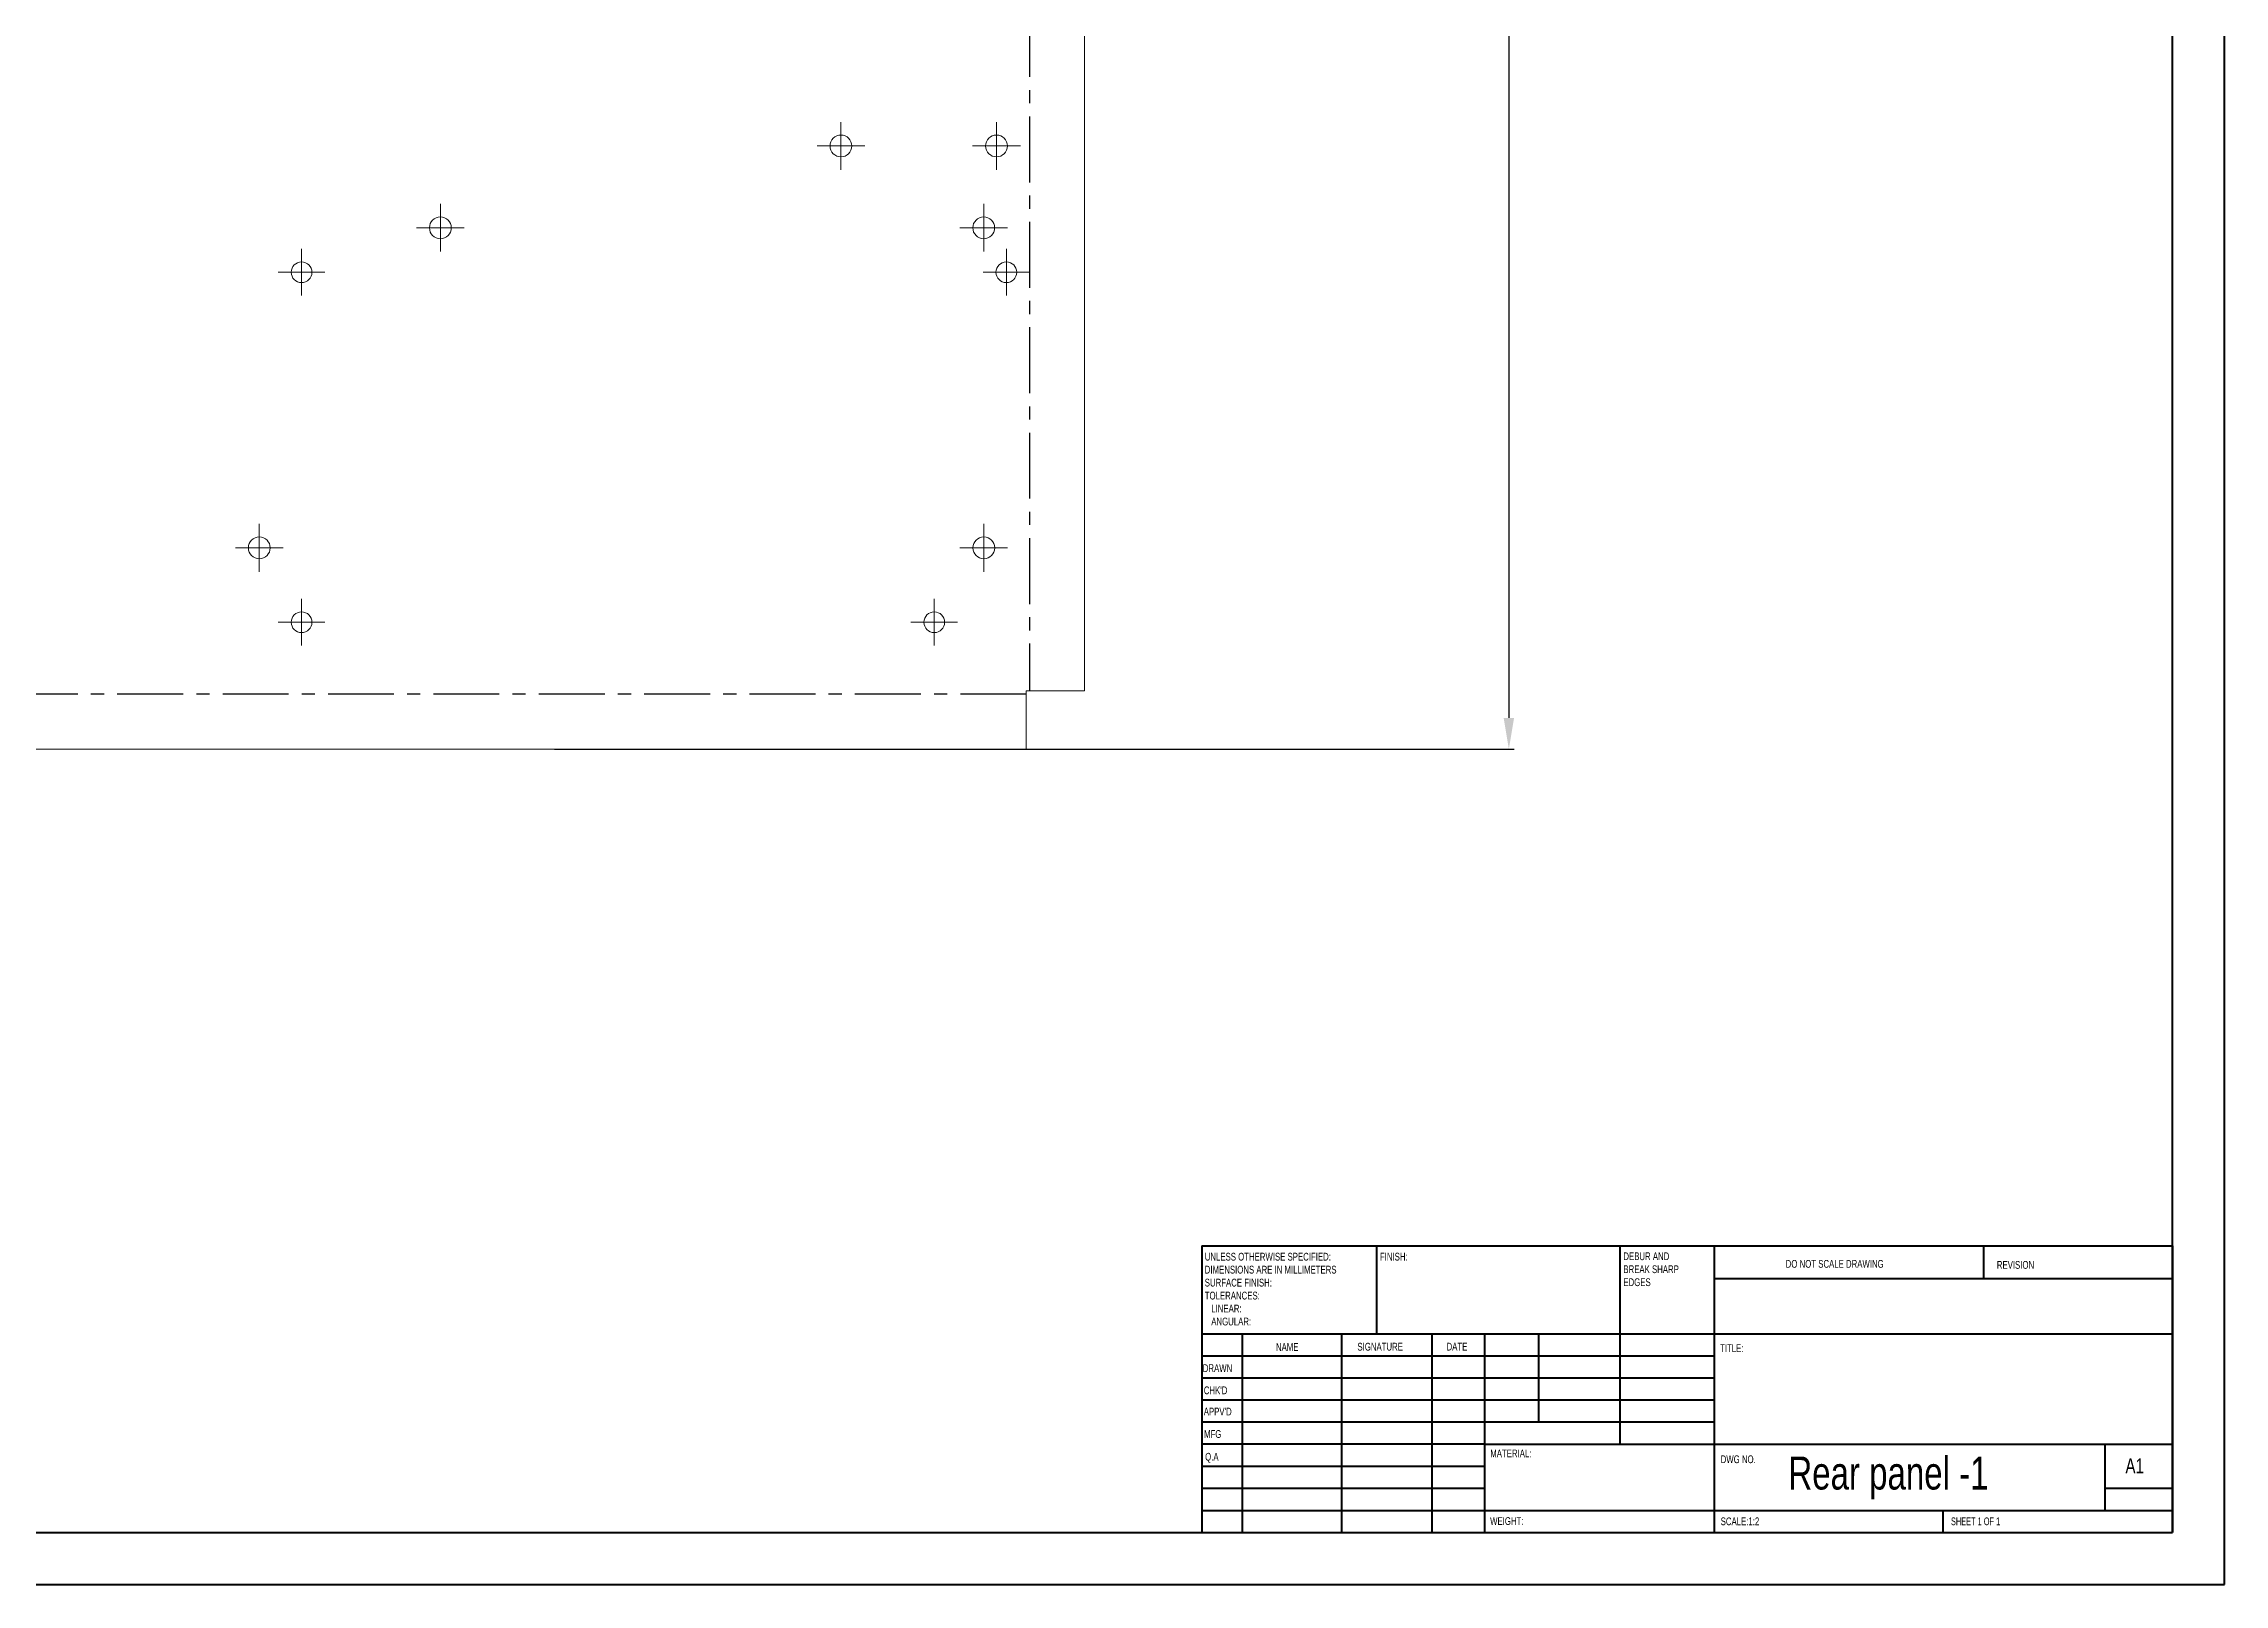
# Model space of a CAD drawing. Header units: millimetres. Extents: x 0 to 841, y 0 to 594.
# Drawn here: x 420.6 to 841.1, y 0.2 to 297.2 of the extents above; entities that cross this region are included whole.
import ezdxf

# ---------------------------------------------------------------- set-up
doc = ezdxf.new("R2010")
doc.units = ezdxf.units.MM
doc.header["$PDSIZE"] = -1
doc.linetypes.add('CENTERX2', pattern=[20.32, 12.7, -2.54, 2.54, -2.54])
doc.styles.add('SLDTEXTSTYLE0', font='TXT', dxfattribs={"width": 0.75})
doc.styles.add('SLDTEXTSTYLE1', font='TXT', dxfattribs={"width": 0.6875})
doc.dimstyles.new('ISO-25', dxfattribs={"dimtxt": 2.5, "dimasz": 2.5, "dimexe": 1.25, "dimexo": 0.625, "dimtad": 1, "dimtxsty": 'Standard', "dimcen": 2.5, "dimadec": 0, "dimazin": 0, "dimtfac": 1, "dimtmove": 0, "dimatfit": 3, "dimfxl": 1, "dimarcsym": 0})

# ---------------------------------------------------------------- blocks, each defined once
blk = doc.blocks.new('SW_NOTE_0')
at = {"color": 0, "linetype": 'Continuous', "lineweight": 0, "char_height": 1.5, "attachment_point": 1, "style": 'SLDTEXTSTYLE0'}
for s, insert in [('DEBUR AND ', (0, 1.93)), ('BREAK SHARP ', (0, -0.57)), ('EDGES', (0, -3.07))]:
    blk.add_mtext(s, dxfattribs=dict(at, insert=insert))
blk = doc.blocks.new('SW_NOTE_1')
at = {"color": 0, "linetype": 'Continuous', "lineweight": 0, "char_height": 1.5, "attachment_point": 1, "style": 'SLDTEXTSTYLE0'}
for s, insert in [('UNLESS OTHERWISE SPECIFIED:', (0, 1.93)), ('SURFACE FINISH:', (0, -3.07)), ('DIMENSIONS ARE IN MILLIMETERS', (0, -0.57)), ('TOLERANCES:', (0, -5.57)), ('   LINEAR:', (0, -8.07)), ('   ANGULAR:', (0, -10.57))]:
    blk.add_mtext(s, dxfattribs=dict(at, insert=insert))
blk = doc.blocks.new('SW_CENTERMARKSYMBOL_4')
at = {"color": 0, "linetype": 'Continuous', "lineweight": 0}
for p, q in [((0, 2.5), (0, 4.6)), ((-2.5, 0), (-4.6, 0)), ((0, 0), (-2.5, 0)), ((0, 0), (0, 2.5)), ((0, 0), (2.5, 0)), ((0, 0), (0, -2.5)), ((2.5, 0), (4.6, 0)), ((0, -2.5), (0, -4.6))]:
    blk.add_line(p, q, dxfattribs=at)
blk = doc.blocks.new('SW_CENTERMARKSYMBOL_5')
at = {"color": 0, "linetype": 'Continuous', "lineweight": 0}
for p, q in [((0, 2.5), (0, 4.6)), ((-2.5, 0), (-4.6, 0)), ((0, 0), (-2.5, 0)), ((0, 0), (0, 2.5)), ((0, 0), (2.5, 0)), ((0, 0), (0, -2.5)), ((2.5, 0), (4.6, 0)), ((0, -2.5), (0, -4.6))]:
    blk.add_line(p, q, dxfattribs=at)
blk = doc.blocks.new('SW_CENTERMARKSYMBOL_12')
at = {"color": 0, "linetype": 'Continuous', "lineweight": 0}
for p, q in [((0, 2.5), (0, 4.6)), ((-2.5, 0), (-4.6, 0)), ((0, 0), (-2.5, 0)), ((0, 0), (0, 2.5)), ((0, 0), (2.5, 0)), ((0, 0), (0, -2.5)), ((2.5, 0), (4.6, 0)), ((0, -2.5), (0, -4.6))]:
    blk.add_line(p, q, dxfattribs=at)
blk = doc.blocks.new('SW_CENTERMARKSYMBOL_13')
at = {"color": 0, "linetype": 'Continuous', "lineweight": 0}
for p, q in [((0, 2.5), (0, 4.6)), ((-2.5, 0), (-4.6, 0)), ((0, 0), (-2.5, 0)), ((0, 0), (0, 2.5)), ((0, 0), (2.5, 0)), ((0, 0), (0, -2.5)), ((2.5, 0), (4.6, 0)), ((0, -2.5), (0, -4.6))]:
    blk.add_line(p, q, dxfattribs=at)
blk = doc.blocks.new('SW_CENTERMARKSYMBOL_26')
at = {"color": 0, "linetype": 'Continuous', "lineweight": 0}
for p, q in [((0, 2.5), (0, 4.5)), ((-2.5, 0), (-4.5, 0)), ((0, 0), (-2.5, 0)), ((0, 0), (0, 2.5)), ((0, 0), (2.5, 0)), ((0, 0), (0, -2.5)), ((2.5, 0), (4.5, 0)), ((0, -2.5), (0, -4.5))]:
    blk.add_line(p, q, dxfattribs=at)
blk = doc.blocks.new('SW_CENTERMARKSYMBOL_27')
at = {"color": 0, "linetype": 'Continuous', "lineweight": 0}
for p, q in [((0, 2.5), (0, 4.5)), ((-2.5, 0), (-4.5, 0)), ((0, 0), (-2.5, 0)), ((0, 0), (0, 2.5)), ((0, 0), (2.5, 0)), ((0, 0), (0, -2.5)), ((2.5, 0), (4.5, 0)), ((0, -2.5), (0, -4.5))]:
    blk.add_line(p, q, dxfattribs=at)
blk = doc.blocks.new('SW_CENTERMARKSYMBOL_28')
at = {"color": 0, "linetype": 'Continuous', "lineweight": 0}
for p, q in [((0, 2.5), (0, 4.5)), ((-2.5, 0), (-4.5, 0)), ((0, 0), (-2.5, 0)), ((0, 0), (0, 2.5)), ((0, 0), (2.5, 0)), ((0, 0), (0, -2.5)), ((2.5, 0), (4.5, 0)), ((0, -2.5), (0, -4.5))]:
    blk.add_line(p, q, dxfattribs=at)
blk = doc.blocks.new('SW_CENTERMARKSYMBOL_36')
at = {"color": 0, "linetype": 'Continuous', "lineweight": 0}
for p, q in [((0, 2.5), (0, 4.5)), ((-2.5, 0), (-4.5, 0)), ((0, 0), (-2.5, 0)), ((0, 0), (0, 2.5)), ((0, 0), (2.5, 0)), ((0, 0), (0, -2.5)), ((2.5, 0), (4.5, 0)), ((0, -2.5), (0, -4.5))]:
    blk.add_line(p, q, dxfattribs=at)
blk = doc.blocks.new('SW_CENTERMARKSYMBOL_43')
at = {"color": 0, "linetype": 'Continuous', "lineweight": 0}
for p, q in [((0, 2.5), (0, 4.6)), ((-2.5, 0), (-4.6, 0)), ((0, 0), (-2.5, 0)), ((0, 0), (0, 2.5)), ((0, 0), (2.5, 0)), ((0, 0), (0, -2.5)), ((2.5, 0), (4.6, 0)), ((0, -2.5), (0, -4.6))]:
    blk.add_line(p, q, dxfattribs=at)
blk = doc.blocks.new('SW_CENTERMARKSYMBOL_44')
at = {"color": 0, "linetype": 'Continuous', "lineweight": 0}
for p, q in [((0, 2.5), (0, 4.6)), ((-2.5, 0), (-4.6, 0)), ((0, 0), (-2.5, 0)), ((0, 0), (0, 2.5)), ((0, 0), (2.5, 0)), ((0, 0), (0, -2.5)), ((2.5, 0), (4.6, 0)), ((0, -2.5), (0, -4.6))]:
    blk.add_line(p, q, dxfattribs=at)
blk = doc.blocks.new('*D55')
at = {"color": 0, "lineweight": -2}
for p, q in [((490.25, 497.58), (704.11, 497.58)), ((703.11, 491.58), (703.11, 167.24)), ((519.06, 161.24), (704.11, 161.24))]:
    blk.add_line(p, q, dxfattribs=at)
at = {"color": 0}
for points in [[(702.11, 491.58), (704.11, 491.58), (703.11, 497.58)], [(702.11, 167.24), (704.11, 167.24), (703.11, 161.24)]]:
    blk.add_solid(points, dxfattribs=at)
at = {"layer": 'Defpoints', "color": 0}
for p in [(489.25, 497.58), (518.06, 161.24), (703.11, 161.24)]:
    blk.add_point(p, dxfattribs=at)
at = {"color": 0, "insert": (699.55, 329.41), "char_height": 3.5, "attachment_point": 5, "rotation": 90}
blk.add_mtext('336,34', dxfattribs=at)

msp = doc.modelspace()

# ---------------------------------------------------------------- linework, layer by layer
at = {"color": 7, "linetype": 'Continuous', "lineweight": 40}
for p, q in [((841.079, 0.215), (841.079, 594.215)), ((831.079, 10.215), (831.079, 584.215)), ((643.879, 65.465), (831.079, 65.465)), ((643.879, 65.465), (643.879, 10.215)), ((677.679, 48.465), (677.679, 65.465)), ((724.479, 65.465), (724.479, 27.215)), ((742.679, 65.465), (742.679, 10.215)), ((794.679, 59.09), (794.679, 65.465)), ((831.079, 65.465), (831.079, 10.215)), ((831.079, 59.09), (742.679, 59.09)), ((831.079, 48.465), (643.879, 48.465)), ((651.679, 48.465), (651.679, 10.215)), ((670.87, 48.465), (670.87, 10.215)), ((688.278, 48.465), (688.278, 10.215)), ((698.479, 10.215), (698.479, 48.465)), ((708.879, 31.465), (708.879, 48.465)), ((742.679, 44.215), (643.879, 44.215)), ((742.679, 39.965), (643.879, 39.965)), ((742.679, 35.715), (643.879, 35.715)), ((742.679, 31.465), (643.879, 31.465)), ((698.479, 27.215), (643.879, 27.215)), ((698.479, 27.215), (831.079, 27.215)), ((818.079, 14.465), (818.079, 27.215)), ((698.479, 22.965), (643.879, 22.965)), ((698.479, 18.715), (643.879, 18.715)), ((831.079, 18.715), (818.079, 18.715)), ((643.879, 14.465), (831.079, 14.465)), ((786.879, 10.215), (786.879, 14.465)), ((25.079, 10.215), (831.079, 10.215)), ((0.079, 0.215), (841.079, 0.215))]:
    msp.add_line(p, q, dxfattribs=at)
at = {"color": 7, "linetype": 'CENTERX2'}
for p, q in [((610.688, 486.367), (610.688, 172.449)), ((610.047, 171.807), (174.588, 171.807))]:
    msp.add_line(p, q, dxfattribs=at)
at = {"color": 7, "linetype": 'Continuous', "lineweight": 15}
for p, q in [((621.259, 486.367), (621.259, 172.449)), ((610.047, 172.449), (621.259, 172.449)), ((610.047, 172.449), (610.047, 161.236)), ((610.047, 161.236), (174.588, 161.236))]:
    msp.add_line(p, q, dxfattribs=at)
for centre, radius in [((574.318, 277.488), 2.1), ((604.318, 277.488), 2.1), ((497.078, 261.718), 2.1), ((601.848, 261.718), 2.1), ((470.318, 253.138), 2), ((606.218, 253.138), 2), ((462.168, 200.018), 2.1), ((601.868, 200.018), 2.1), ((470.318, 185.678), 2), ((592.318, 185.678), 2)]:
    msp.add_circle(centre, radius, dxfattribs=at)

# ---------------------------------------------------------------- block references
at = {"color": 7, "linetype": 'Continuous', "lineweight": 0}
for name, p in [('SW_CENTERMARKSYMBOL_44', (574.318, 277.488)), ('SW_CENTERMARKSYMBOL_43', (604.318, 277.488)), ('SW_CENTERMARKSYMBOL_12', (497.078, 261.718)), ('SW_CENTERMARKSYMBOL_13', (601.848, 261.718)), ('SW_CENTERMARKSYMBOL_36', (470.318, 253.138)), ('SW_CENTERMARKSYMBOL_28', (606.218, 253.138)), ('SW_CENTERMARKSYMBOL_5', (462.168, 200.018)), ('SW_CENTERMARKSYMBOL_4', (601.868, 200.018)), ('SW_CENTERMARKSYMBOL_26', (470.318, 185.678)), ('SW_CENTERMARKSYMBOL_27', (592.318, 185.678)), ('SW_NOTE_1', (644.473, 62.202)), ('SW_NOTE_0', (725.188, 62.284))]:
    msp.add_blockref(name, p, dxfattribs=at)

# ---------------------------------------------------------------- texts
at = {"color": 7, "linetype": 'Continuous', "lineweight": 0, "attachment_point": 1}
for s, insert, char_height, style in [('FINISH:', (678.25, 64.134), 1.5, 'SLDTEXTSTYLE0'), ('DO NOT SCALE DRAWING', (756.493, 62.748), 1.5, 'SLDTEXTSTYLE0'), ('REVISION', (797.206, 62.55), 1.5, 'SLDTEXTSTYLE0'), ('NAME', (658.201, 46.716), 1.5, 'SLDTEXTSTYLE0'), ('SIGNATURE', (673.912, 46.777), 1.5, 'SLDTEXTSTYLE0'), ('DATE', (691.094, 46.791), 1.5, 'SLDTEXTSTYLE0'), ('TITLE:', (743.835, 46.493), 1.5, 'SLDTEXTSTYLE0'), ('DRAWN', (644.091, 42.644), 1.5, 'SLDTEXTSTYLE0'), ("CHK'D", (644.289, 38.369), 1.5, 'SLDTEXTSTYLE0'), ("APPV'D", (644.281, 34.279), 1.5, 'SLDTEXTSTYLE0'), ('MFG', (644.334, 29.948), 1.5, 'SLDTEXTSTYLE0'), ('Q.A', (644.548, 25.564), 1.5, 'SLDTEXTSTYLE0'), ('MATERIAL:', (699.525, 26.201), 1.5, 'SLDTEXTSTYLE0'), ('DWG NO.', (743.953, 25.083), 1.5, 'SLDTEXTSTYLE0'), ('Rear panel -1', (757.007, 24.847), 6.35, 'SLDTEXTSTYLE0'), ('A1', (822, 24.515), 2.9104, 'SLDTEXTSTYLE0'), ('WEIGHT: ', (699.497, 13.164), 1.4986, 'SLDTEXTSTYLE0'), ('SCALE:1:2', (743.953, 13.115), 1.5, 'SLDTEXTSTYLE0'), ('SHEET 1 OF 1', (788.357, 13.115), 1.5, 'SLDTEXTSTYLE1')]:
    msp.add_mtext(s, dxfattribs=dict(at, insert=insert, char_height=char_height, style=style))

# ---------------------------------------------------------------- dimensions: what is measured, and where the dimension line sits
dim = msp.add_linear_dim(base=(703.113, 161.236), p1=(489.255, 497.58), p2=(518.06, 161.236), angle=90, dimstyle='ISO-25', override={"dimtxt": 3.5, "dimasz": 6, "dimexe": 1, "dimexo": 1, "dimgap": 1.524, "dimzin": 0, "dimadec": 2, "dimtzin": 0})
dim.commit()
dim.dimension.update_dxf_attribs({"geometry": '*D55', "text_midpoint": (699.547, 329.408)})

doc.saveas('drawing.dxf')
